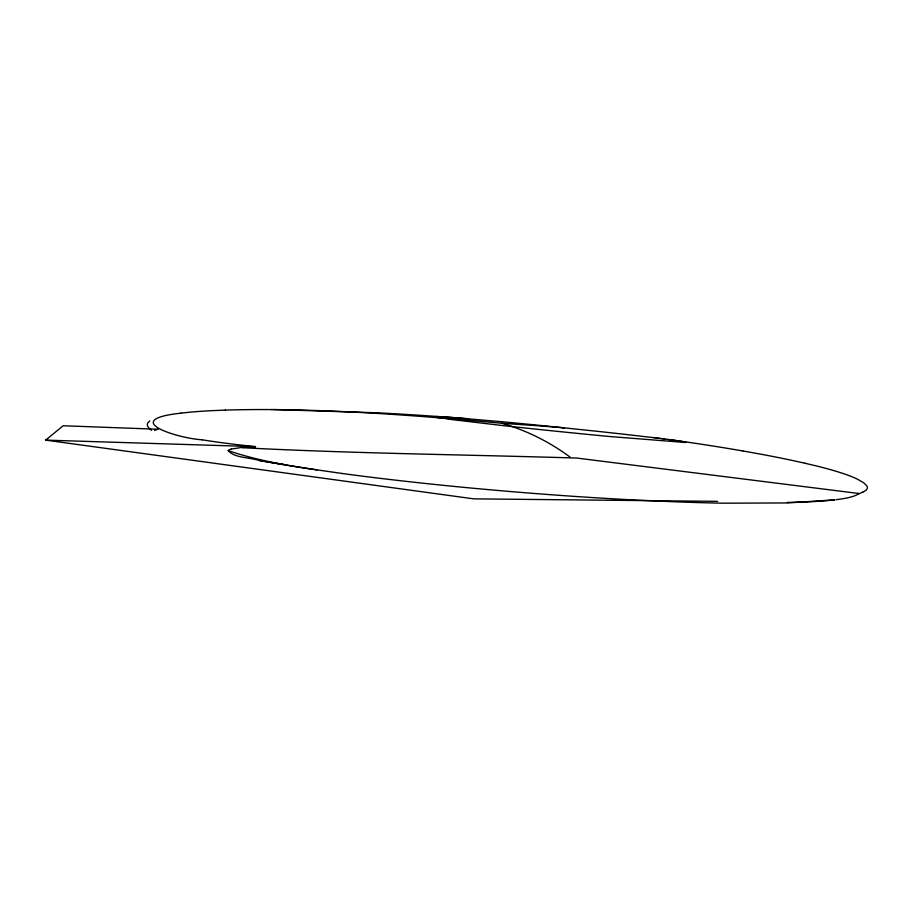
<?xml version="1.0" encoding="UTF-8"?>
<svg xmlns="http://www.w3.org/2000/svg" width="913" height="913" viewBox="0 0 913 913"><rect width="100%" height="100%" fill="white"/><g stroke="black" fill="none" stroke-linecap="round" stroke-linejoin="round"><path stroke-width="1.37" d="M228.17 450.76C235.2 458.2 248.998 457.23 258.573 460.323M863.116 491.913L856.622 494.926A394.359 31.27 5.4 0 1 836.251 499.685M717.618 501.351L473.699 498.852L45.65 440.123L63.157 425.755L158.189 429.258A107.163 8.89 4.8 0 0 154.628 430.525M149.755 420.904L147.86 422.81A503.908 40.263 5.9 0 0 149.218 428.3L151.558 430.32M434.645 416.693L451.809 419.581L503.394 425.641A321.775 16.993 5.6 0 0 512.855 426.679L521.688 427.626A373.303 19.162 5.6 0 0 581.535 433.789L584.891 434.12A342.98 17.906 5.6 0 0 609.93 436.54L685.674 442.508M562.807 428.425L564.496 427.877L601.108 431.723A491.765 39.556 5.6 0 1 623.259 434.154L652.829 437.555M231.32 449.059L240.61 447.621M434.28 416.75L435.992 416.602M181.082 413.133C118.097 419.934 178.583 438.605 202.252 439.781M434.885 416.648L438.674 416.659M225.317 410.108L212.204 410.645A526.892 41.713 5.9 0 0 207.114 410.918A596.303 47.773 6.1 0 0 181.105 413.133M787.291 502.447L805.175 501.979A382.467 30.414 5.4 0 0 834.984 499.822L787.725 502.949L723.861 503.189A403.991 32.309 5.4 0 1 658.764 501.123L648.013 500.632A383.825 31.008 5.4 0 1 572.828 496.284L561.061 495.451A338.54 28.018 5.4 0 1 447.05 485.716L440.99 485.077A290.243 24.674 5.4 0 1 341.953 473.47M272.142 409.583L267.315 409.56A540.119 42.888 6 0 0 225.34 410.108M271.503 409.572L274.756 409.595M273.489 409.583C351.037 410.314 428.402 416.511 505.585 423.609A228.01 15.726 5.8 0 1 524.564 424.819A189.55 12.828 5.7 0 1 559.361 427.444L564.496 427.877L555.275 426.942A519.429 42.409 5.6 0 0 499.731 421.544L455.576 417.755M275.486 409.606L377.103 412.802A378.541 28.349 5.7 0 1 425.526 415.655L454.72 417.686M858.802 493.419L857.855 493.317A62.301 4.748 6.4 0 1 854.203 492.917L576.754 458.052C465.299 454.606 353.593 453.533 242.15 447.701M436.437 416.602L438.092 416.636M45.65 440.123L255.48 446.651A110.484 9.05 4.9 0 1 202.127 439.781M440.043 416.716L450.029 417.344M450.748 417.389L452.688 417.538M453.647 417.606L455.758 417.766A134.816 8.89 5.5 0 1 468.54 418.793M652.59 437.532L654.963 437.818M656.356 437.989L661.583 438.628M654.495 437.761L657.029 438.069M658.147 438.206L659.894 438.423M660.955 438.548L664.79 439.027M662.815 438.788L667.962 439.438M667.78 439.415L681.532 441.31M669.183 439.598L675.768 440.488M342.044 473.459C304.052 467.924 265.512 463.268 229.003 450.885M676.328 440.568L686.108 442.394M742.965 450.976L762.857 454.56A456.979 34.648 5.3 0 1 804.752 463.211M804.832 463.211L814.373 465.47M502.412 423.415C526.733 430.582 549.877 442.018 570.18 457.208M316.994 469.933A304.668 25.769 5.4 0 1 259.178 460.426M283.441 464.409A148.111 13.273 5.1 0 1 259.052 460.426M681.646 441.31A328.6 23.795 5.5 0 1 742.783 450.965M814.647 465.493A495.28 37.867 5.2 0 1 858.152 479.576L863.698 482.806L866.848 485.921A434.645 33.416 5.3 0 1 863.184 491.913M228.25 450.6A102.267 9.301 5 0 1 231.32 449.059M241.511 447.518A192.529 17.952 5.2 0 1 255.526 446.651M439.427 417.823A19.744 1.221 5.4 0 1 435.113 417.047"/></g></svg>
